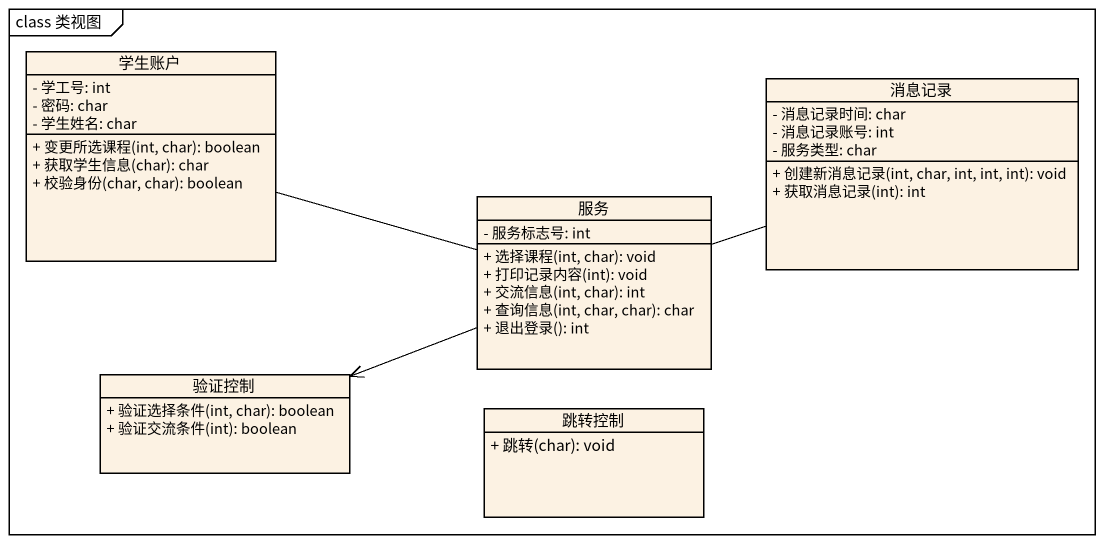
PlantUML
@startuml
mainframe class 类视图
hide circle
hide empty members
skinparam classAttributeIconSize 0
class 学生账户 {
  - 学工号: int
  - 密码: char
  - 学生姓名: char
  + 变更所选课程(int, char): boolean
  + 获取学生信息(char): char
  + 校验身份(char, char): boolean
}
class 消息记录 {
  - 消息记录时间: char
  - 消息记录账号: int
  - 服务类型: char
  + 创建新消息记录(int, char, int, int, int): void
  + 获取消息记录(int): int
}
class 服务 {
  - 服务标志号: int
  + 选择课程(int, char): void
  + 打印记录内容(int): void
  + 交流信息(int, char): int
  + 查询信息(int, char, char): char
  + 退出登录(): int
}
class 验证控制 {
  + 验证选择条件(int, char): boolean
  + 验证交流条件(int): boolean
}
class 跳转控制 {
  + 跳转(char): void
}
服务 -left- 学生账户
服务 -right- 消息记录
服务 -left-> 验证控制
@enduml
